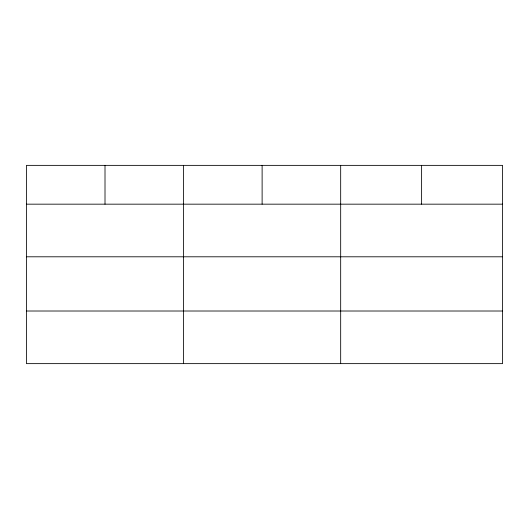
<?xml version="1.0" encoding="UTF-8"?>
<svg xmlns="http://www.w3.org/2000/svg" width="529" height="529" viewBox="0 0 529 529"><rect width="100%" height="100%" fill="white"/><g stroke="black" fill="none" stroke-linecap="round" stroke-linejoin="round"><path stroke-width="0.79" d="M502.55 256.796L502.55 165.365L26.45 165.365L26.45 363.635L502.55 363.635L502.55 256.796L26.45 256.796M26.45 204.168L502.55 204.168M26.45 311.012L502.55 311.012M421.613 165.365L421.613 204.168M340.676 165.365L340.676 363.635M262.119 165.365L262.119 204.168M183.563 165.365L183.563 363.635M105.007 165.365L105.007 204.168"/></g></svg>
